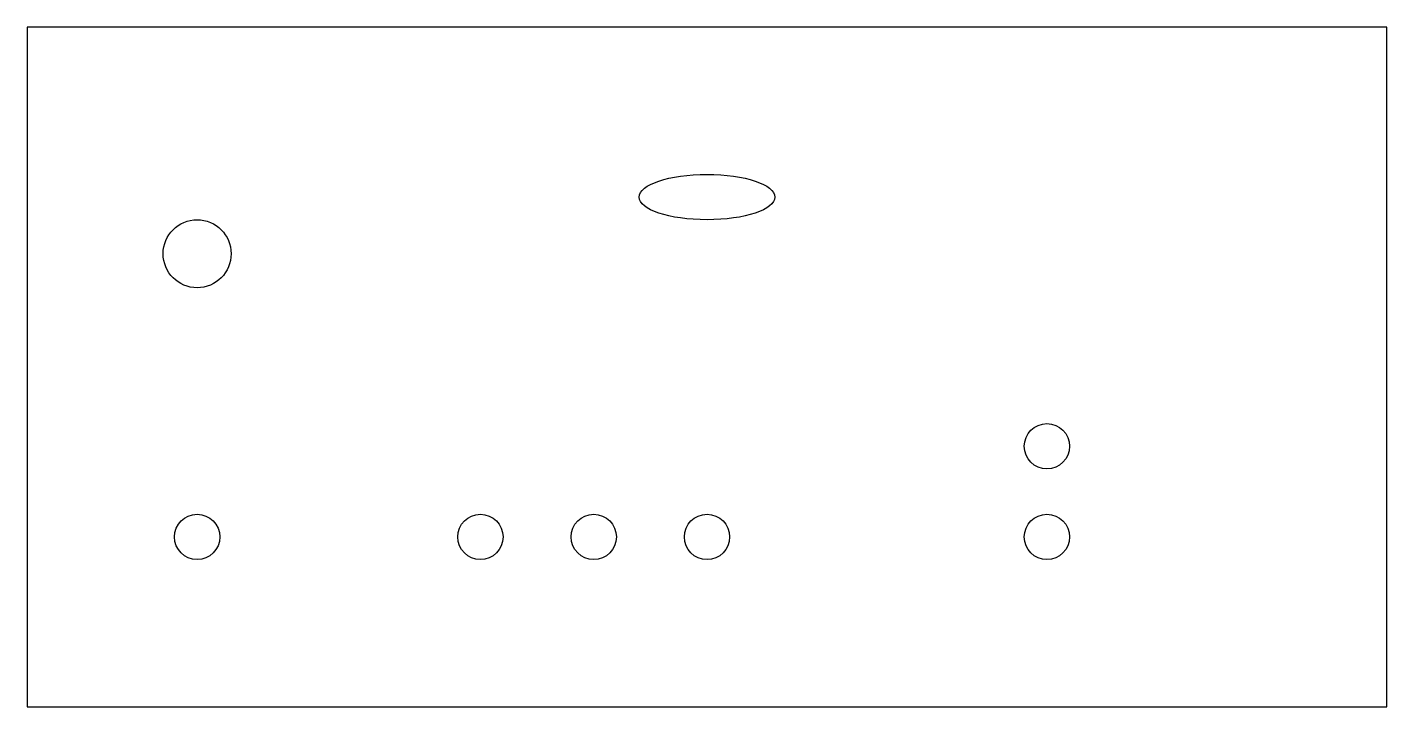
# Model space of a CAD drawing. Header units: millimetres. Extents: x 0 to 120, y 0 to 60.
import ezdxf

# ---------------------------------------------------------------- set-up
doc = ezdxf.new("R2010")
doc.units = ezdxf.units.MM

# ---------------------------------------------------------------- blocks, each defined once
blk = doc.blocks.new('HOLE')
blk.add_circle((0, 0), 2)
blk = doc.blocks.new('PAIR')
for p in [(0, 0), (8, 0)]:
    blk.add_blockref('HOLE', p)

msp = doc.modelspace()

# ---------------------------------------------------------------- linework, layer by layer
msp.add_lwpolyline([(0, 0), (120, 0), (120, 60), (0, 60)], close=True)

# ---------------------------------------------------------------- block references
at = {"xscale": 3}
msp.add_blockref('HOLE', (60, 45), dxfattribs=at)
at = {"xscale": 1.5, "yscale": 1.5}
msp.add_blockref('HOLE', (15, 40), dxfattribs=at)
at = {"rotation": 90}
msp.add_blockref('PAIR', (90, 15), dxfattribs=at)
msp.add_blockref('HOLE', (15, 15))
at = {"row_count": 1, "column_count": 3, "row_spacing": 0, "column_spacing": 10}
msp.add_blockref('HOLE', (40, 15), dxfattribs=at)

doc.saveas('drawing.dxf')
